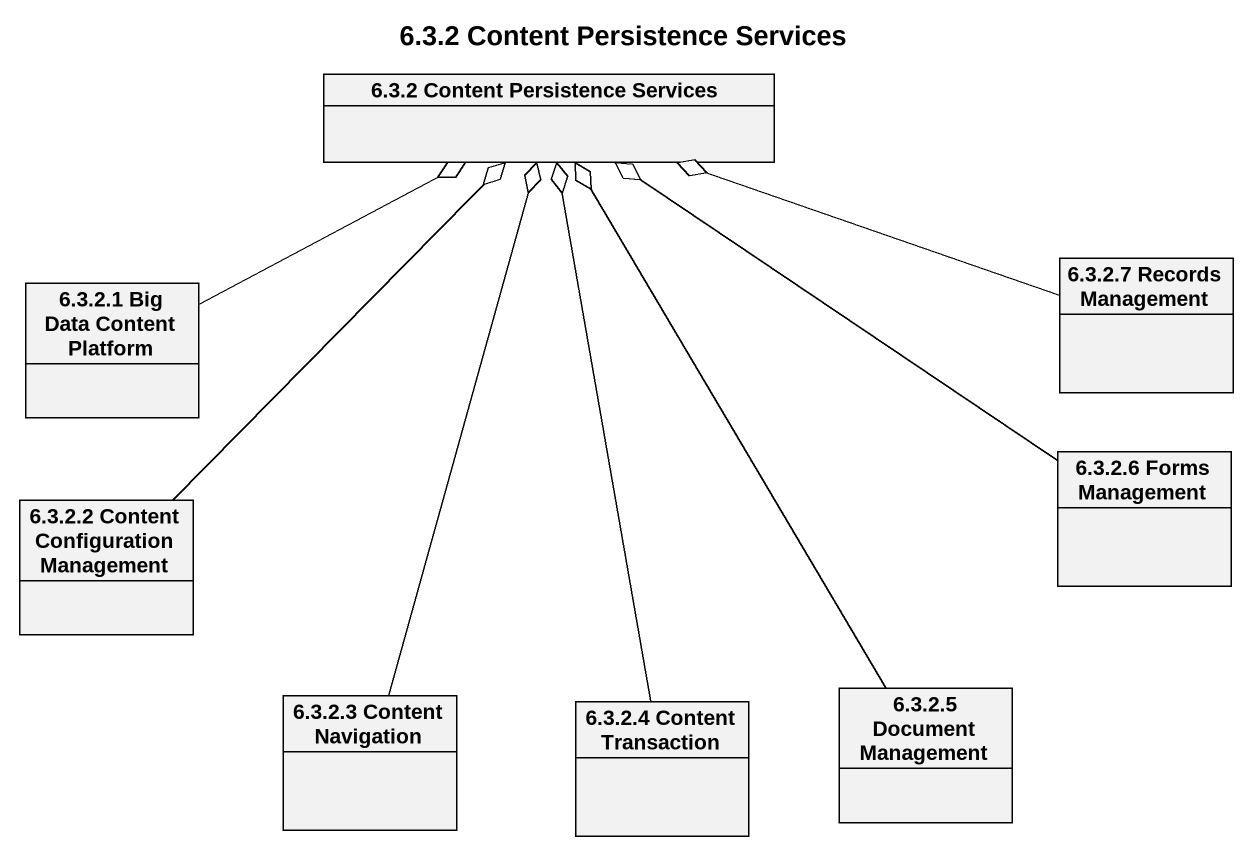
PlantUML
@startuml
title 6.3.2 Content Persistence Services
hide circle
hide empty members
class "6.3.2 Content Persistence Services" as c6_3_2_Content_Persistence
class "6.3.2.1 Big Data Content Platform" as c6_3_2_1_Big_Data_Content
class "6.3.2.7 Records Management" as c6_3_2_7_Records_Management
class "6.3.2.6 Forms Management" as c6_3_2_6_Forms_Management
class "6.3.2.2 Content Configuration Management" as c6_3_2_2_Content
class "6.3.2.3 Content Navigation" as c6_3_2_3_Content_Navigation
class "6.3.2.4 Content Transaction" as c6_3_2_4_Content_Transaction
class "6.3.2.5 Document Management" as c6_3_2_5_Document_Management
c6_3_2_1_Big_Data_Content -right-o c6_3_2_Content_Persistence
c6_3_2_7_Records_Management -left-o c6_3_2_Content_Persistence
c6_3_2_6_Forms_Management -up-o c6_3_2_Content_Persistence
c6_3_2_2_Content -up-o c6_3_2_Content_Persistence
c6_3_2_3_Content_Navigation -up-o c6_3_2_Content_Persistence
c6_3_2_4_Content_Transaction -up-o c6_3_2_Content_Persistence
c6_3_2_5_Document_Management -up-o c6_3_2_Content_Persistence
@enduml
